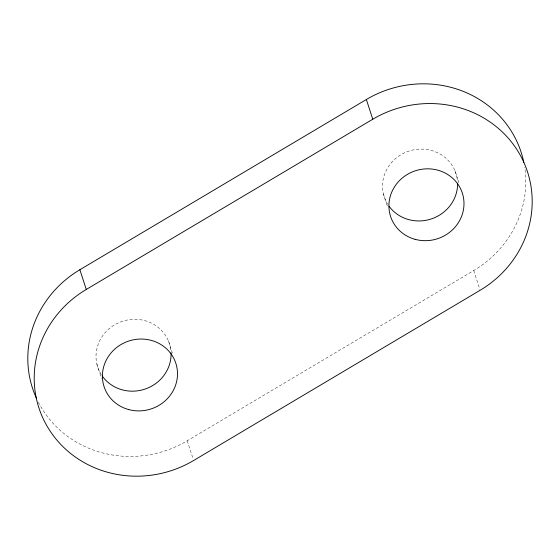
<?xml version="1.0" encoding="UTF-8"?>
<svg xmlns="http://www.w3.org/2000/svg" width="560" height="560" viewBox="0 0 560 560"><rect width="100%" height="100%" fill="white"/><g stroke="black" fill="none" stroke-linecap="round" stroke-linejoin="round"><path stroke-width="0.42" stroke-dasharray="2.8 2.1" d="M38.318 402.129A106.267 100.66 -18 0 0 187.229 440.762L473.725 270.55A106.267 100.66 -18 0 0 524.699 167.335M454.972 170.8L459.368 184.352M473.725 270.55L479.864 289.45M383.39 193.928L387.933 207.893M168.476 341.019L172.606 353.745M187.229 440.762L193.102 458.843M96.894 364.14L101.556 378.518M101.206 374.465A37.73 35.735 -18 0 1 122.164 321.37A37.73 35.735 -18 0 1 170.961 351.106M387.695 204.246A37.73 35.735 -18 0 1 409.059 151.025A37.73 35.735 -18 0 1 457.513 181.692"/><path stroke-width="0.84" d="M36.498 398.377A106.267 100.66 -18 0 1 79.87 269.731L366.359 99.512A106.267 100.66 -18 0 1 523.817 162.407M86.275 289.45L372.771 119.238A106.267 100.66 -18 0 1 517.559 150.619A106.267 100.66 -18 0 1 480.13 290.269L193.641 460.488A106.267 100.66 -18 0 1 48.846 429.1A106.267 100.66 -18 0 1 86.275 289.45L79.87 269.731M366.359 99.512L372.771 119.238M171.066 352.709A37.73 35.735 -18 0 1 144.935 389.123A37.73 35.735 -18 0 1 102.088 375.809M457.583 183.295A37.73 35.735 -18 0 1 431.424 218.904A37.73 35.735 -18 0 1 389.053 206.248M128.674 409.57A37.73 35.735 -18 0 0 176.61 366.072A37.73 35.735 -18 0 0 114.59 349.265A37.73 35.735 -18 0 0 128.674 409.57M415.163 239.351A37.73 35.735 -18 0 0 463.106 195.86A37.73 35.735 -18 0 0 401.086 179.053A37.73 35.735 -18 0 0 415.163 239.351"/></g></svg>
